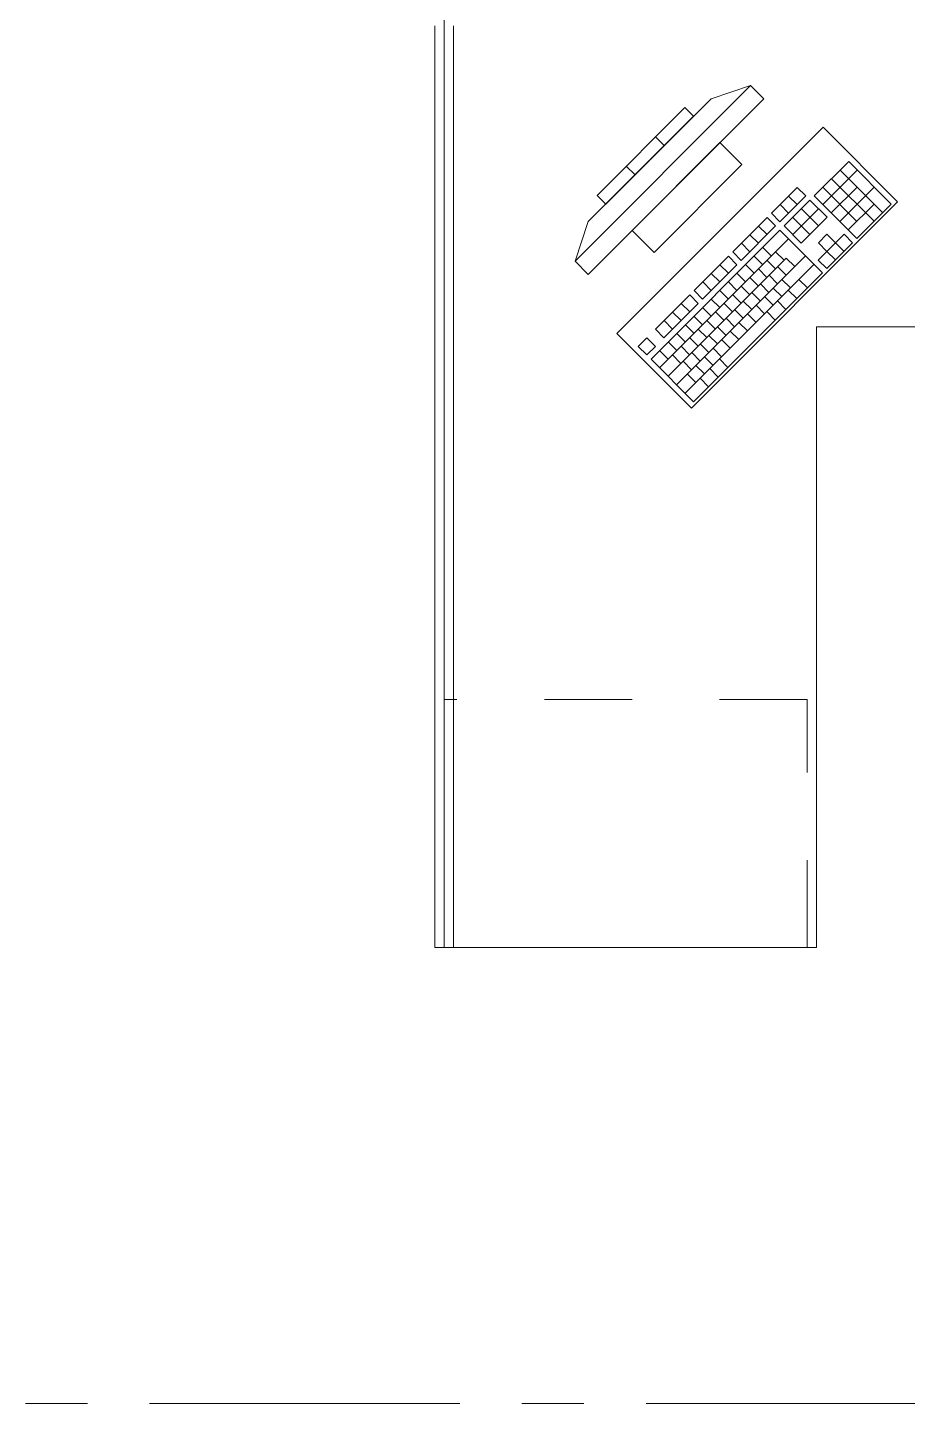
# Model space of a CAD drawing. Header units: inches. Extents: x -38 to 5698, y -33 to 92.
# Drawn here: x 102.57 to 103.988, y 23.682 to 25.898 of the extents above; entities that cross this region are included whole.
import ezdxf

# ---------------------------------------------------------------- set-up
doc = ezdxf.new("R2010")
doc.units = ezdxf.units.IN
doc.header["$MEASUREMENT"] = 0
doc.linetypes.add('Punto & Raya', pattern=[0.65, 0.5, -0.075, 0, -0.075])
doc.linetypes.add('Rayas', pattern=[0.282222, 0.141111, -0.141111])
doc.layers.add('Interior - Mobiliario', color=7, linetype='Continuous')
doc.layers.add('Marcador - Secciones', color=251, linetype='Continuous')

msp = doc.modelspace()

# ---------------------------------------------------------------- linework, layer by layer
at = {"layer": 'Interior - Mobiliario', "color": 175, "linetype": 'Continuous', "lineweight": 13}
for p, q in [((103.2263, 24.416), (103.2263, 25.901)), ((103.2563, 25.901), (103.2563, 24.416)), ((103.7352, 25.8049), (103.4524, 25.5221)), ((103.4736, 25.5008), (103.7564, 25.7837)), ((103.4736, 25.5857), (103.6716, 25.7837)), ((103.7352, 25.8049), (103.6716, 25.7837)), ((103.7564, 25.7837), (103.7352, 25.8049)), ((103.6291, 25.7695), (103.4877, 25.6281)), ((103.6433, 25.7554), (103.6291, 25.7695)), ((103.5019, 25.614), (103.6433, 25.7554)), ((103.5961, 25.7083), (103.582, 25.7224)), ((103.6857, 25.713), (103.5443, 25.5715)), ((103.7211, 25.6776), (103.6857, 25.713)), ((103.549, 25.6611), (103.5348, 25.6753)), ((103.5796, 25.5362), (103.7211, 25.6776)), ((103.8932, 25.6826), (103.8378, 25.6272)), ((103.9617, 25.614), (103.8932, 25.6826)), ((103.8515, 25.6135), (103.9069, 25.6689)), ((103.934, 25.5863), (103.8655, 25.6549)), ((103.9479, 25.6002), (103.8793, 25.6687)), ((103.8103, 25.6408), (103.7687, 25.5993)), ((103.824, 25.6271), (103.8103, 25.6408)), ((103.9065, 25.5862), (103.8516, 25.641)), ((103.8652, 25.5998), (103.9067, 25.6413)), ((103.8789, 25.5861), (103.9343, 25.6414)), ((103.4877, 25.6281), (103.5019, 25.614)), ((103.7824, 25.5856), (103.824, 25.6271)), ((103.7963, 25.5994), (103.7826, 25.6131)), ((103.8308, 25.6203), (103.7893, 25.5787)), ((103.8101, 25.6133), (103.7964, 25.627)), ((103.803, 25.565), (103.8446, 25.6066)), ((103.8444, 25.579), (103.817, 25.6064)), ((103.8583, 25.5928), (103.8308, 25.6203)), ((103.8378, 25.6272), (103.9063, 25.5586)), ((103.8926, 25.5723), (103.9342, 25.6139)), ((103.9063, 25.5586), (103.9617, 25.614)), ((103.4524, 25.5221), (103.4736, 25.5857)), ((103.7618, 25.5924), (103.7064, 25.537)), ((103.7755, 25.5787), (103.7618, 25.5924)), ((103.7687, 25.5993), (103.7824, 25.5856)), ((103.8306, 25.5651), (103.8031, 25.5926)), ((103.8167, 25.5513), (103.8583, 25.5928)), ((103.5443, 25.5715), (103.5796, 25.5362)), ((103.7824, 25.5718), (103.5747, 25.3641)), ((103.7201, 25.5233), (103.7755, 25.5787)), ((103.7478, 25.551), (103.7341, 25.5647)), ((103.7617, 25.5648), (103.748, 25.5785)), ((103.8509, 25.5032), (103.7824, 25.5718)), ((103.7893, 25.5787), (103.8167, 25.5513)), ((103.8581, 25.5653), (103.8443, 25.5514)), ((103.8719, 25.5516), (103.8581, 25.5653)), ((103.8857, 25.5654), (103.8719, 25.5516)), ((103.8994, 25.5517), (103.8857, 25.5654)), ((103.5884, 25.3504), (103.7961, 25.5581)), ((103.734, 25.5371), (103.7203, 25.5508)), ((103.7684, 25.5304), (103.7547, 25.5441)), ((103.8443, 25.5514), (103.858, 25.5377)), ((103.8579, 25.5102), (103.8994, 25.5517)), ((103.858, 25.5377), (103.8719, 25.5516)), ((103.8856, 25.5379), (103.8719, 25.5516)), ((103.4524, 25.5221), (103.4736, 25.5008)), ((103.6021, 25.3367), (103.7925, 25.5271)), ((103.6158, 25.323), (103.8235, 25.5307)), ((103.6995, 25.5301), (103.6441, 25.4747)), ((103.7132, 25.5163), (103.6995, 25.5301)), ((103.7064, 25.537), (103.7201, 25.5233)), ((103.7545, 25.5165), (103.7408, 25.5303)), ((103.7752, 25.5098), (103.7615, 25.5235)), ((103.789, 25.5236), (103.7753, 25.5373)), ((103.8062, 25.5134), (103.7925, 25.5271)), ((103.858, 25.5377), (103.8442, 25.5239)), ((103.8442, 25.5239), (103.8579, 25.5102)), ((103.8717, 25.524), (103.858, 25.5377)), ((103.6295, 25.3092), (103.8372, 25.5169)), ((103.6432, 25.2955), (103.8509, 25.5032)), ((103.6578, 25.461), (103.7132, 25.5163)), ((103.6855, 25.4887), (103.6718, 25.5024)), ((103.6994, 25.5025), (103.6856, 25.5162)), ((103.7269, 25.4889), (103.7131, 25.5026)), ((103.7407, 25.5027), (103.727, 25.5164)), ((103.7475, 25.4821), (103.7338, 25.4958)), ((103.7613, 25.4959), (103.7476, 25.5096)), ((103.7785, 25.4857), (103.7648, 25.4994)), ((103.7924, 25.4995), (103.7786, 25.5132)), ((103.6441, 25.4747), (103.6578, 25.461)), ((103.6717, 25.4748), (103.658, 25.4885)), ((103.6992, 25.4612), (103.6854, 25.4749)), ((103.713, 25.475), (103.6993, 25.4887)), ((103.7336, 25.4682), (103.7199, 25.4819)), ((103.7647, 25.4718), (103.751, 25.4855)), ((103.7853, 25.465), (103.7716, 25.4787)), ((103.7992, 25.4789), (103.7854, 25.4926)), ((103.8094, 25.4617), (103.7957, 25.4754)), ((103.8267, 25.479), (103.813, 25.4927)), ((103.6372, 25.4677), (103.5818, 25.4124)), ((103.5955, 25.3986), (103.6509, 25.454)), ((103.637, 25.4402), (103.6233, 25.4539)), ((103.6509, 25.454), (103.6372, 25.4677)), ((103.6853, 25.4473), (103.6716, 25.461)), ((103.7059, 25.4405), (103.6922, 25.4542)), ((103.7198, 25.4544), (103.7061, 25.4681)), ((103.737, 25.4441), (103.7233, 25.4578)), ((103.7508, 25.458), (103.7371, 25.4717)), ((103.7576, 25.4373), (103.7439, 25.451)), ((103.7715, 25.4512), (103.7577, 25.4649)), ((103.7921, 25.4444), (103.7784, 25.4581)), ((103.6232, 25.4263), (103.6095, 25.4401)), ((103.6576, 25.4196), (103.6439, 25.4333)), ((103.6715, 25.4335), (103.6577, 25.4472)), ((103.6921, 25.4267), (103.6784, 25.4404)), ((103.7093, 25.4164), (103.6956, 25.4301)), ((103.7231, 25.4303), (103.7094, 25.444)), ((103.7438, 25.4235), (103.73, 25.4372)), ((103.7748, 25.4271), (103.7611, 25.4408)), ((103.5818, 25.4124), (103.5955, 25.3986)), ((103.6094, 25.4125), (103.5956, 25.4262)), ((103.6438, 25.4058), (103.6301, 25.4195)), ((103.6644, 25.399), (103.6507, 25.4127)), ((103.6783, 25.4128), (103.6645, 25.4265)), ((103.6954, 25.4026), (103.6817, 25.4163)), ((103.7161, 25.3958), (103.7024, 25.4095)), ((103.7299, 25.4096), (103.7162, 25.4233)), ((103.5679, 25.3985), (103.5541, 25.3847)), ((103.5541, 25.3847), (103.5678, 25.3709)), ((103.5678, 25.3709), (103.5817, 25.3848)), ((103.5817, 25.3848), (103.5679, 25.3985)), ((103.6161, 25.3781), (103.6024, 25.3918)), ((103.6299, 25.3919), (103.6162, 25.4056)), ((103.6367, 25.3713), (103.623, 25.385)), ((103.6506, 25.3851), (103.6368, 25.3988)), ((103.6677, 25.3749), (103.654, 25.3886)), ((103.6816, 25.3887), (103.6679, 25.4024)), ((103.7022, 25.3819), (103.6885, 25.3956)), ((103.5747, 25.3641), (103.6432, 25.2955)), ((103.6022, 25.3642), (103.5885, 25.3779)), ((103.6229, 25.3574), (103.6091, 25.3711)), ((103.6539, 25.361), (103.6402, 25.3747)), ((103.6745, 25.3542), (103.6608, 25.368)), ((103.6884, 25.3681), (103.6747, 25.3818)), ((103.6986, 25.3509), (103.6849, 25.3646)), ((103.64, 25.3472), (103.6263, 25.3609)), ((103.6468, 25.3265), (103.6331, 25.3403)), ((103.6607, 25.3404), (103.647, 25.3541)), ((103.683, 25.3353), (103.6693, 25.349)), ((103.6675, 25.3198), (103.6538, 25.3335)), ((103.2563, 24.416), (103.2263, 24.416))]:
    msp.add_line(p, q, dxfattribs=at)
at = {"layer": 'Interior - Mobiliario', "color": 175, "linetype": 'Rayas', "lineweight": 13}
for p, q in [((103.8263, 24.816), (103.2413, 24.816)), ((103.8263, 24.416), (103.8263, 24.816))]:
    msp.add_line(p, q, dxfattribs=at)
at = {"layer": 'Interior - Mobiliario', "color": 175, "linetype": 'Continuous', "lineweight": 13, "flags": 128}
for points in [[(103.2413, 25.916), (103.2413, 24.416), (103.8413, 24.416), (103.8413, 25.416), (104.5413, 25.416), (104.5413, 25.916)], [(103.5195, 25.4054), (103.6397, 25.2852), (103.9721, 25.6175), (103.8519, 25.7377)]]:
    msp.add_lwpolyline(points, close=True, dxfattribs=at)
at = {"layer": 'Marcador - Secciones', "color": 251, "linetype": 'Punto & Raya', "lineweight": 13}
msp.add_line((97.1666, 23.6815), (121.4526, 23.6815), dxfattribs=at)

doc.saveas('drawing.dxf')
